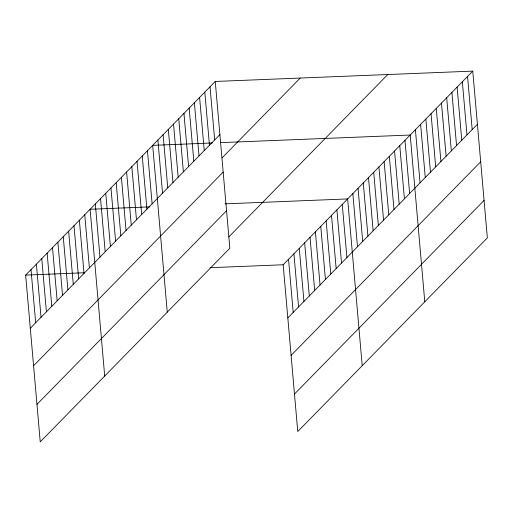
<?xml version="1.0" encoding="UTF-8"?>
<svg xmlns="http://www.w3.org/2000/svg" width="513" height="513" viewBox="0 0 513 513"><rect width="100%" height="100%" fill="white"/><g stroke="black" fill="none" stroke-linecap="round" stroke-linejoin="round"><path stroke-width="0.77" d="M215.242 81.464L229.83 248.234L40.238 441.879L25.65 275.109L215.242 81.464L472.762 71.121L487.35 237.891L297.758 431.536L283.17 264.766L472.762 71.121M30.299 328.256L219.891 134.611M222.014 157.927L300.22 78.053M33.582 365.75L223.168 172.105M36.962 404.385L226.547 210.74M228.804 236.903L387.777 74.532M287.819 317.913L477.411 124.268M291.102 355.413L480.687 161.762M294.481 394.042L484.067 200.397M212.478 142.967L152.675 145.365L167.264 312.135M220.346 142.646L410.195 135.022L424.783 301.791M149.911 206.867L90.108 209.272L104.703 376.042M225.124 203.847L347.628 198.929L362.223 365.698M25.65 275.109L84.664 272.736M209.99 267.703L283.17 264.766M467.548 76.443L472.197 129.597M462.335 81.772L466.984 134.919M457.121 87.095L461.771 140.241M451.902 92.423L456.557 145.57M446.688 97.746L451.344 150.893M441.475 103.075L446.124 156.221M436.262 108.397L440.911 161.544M431.048 113.726L435.697 166.872M425.835 119.048L430.484 172.195M420.622 124.377L425.271 177.524M415.408 129.699L420.057 182.846M404.981 140.35L409.63 193.497M399.768 145.673L404.417 198.82M394.555 151.002L399.204 204.148M389.341 156.324L393.99 209.471M384.128 161.653L388.777 214.8M378.915 166.975L383.564 220.122M373.701 172.304L378.35 225.451M368.488 177.626L373.137 230.773M363.275 182.949L367.924 236.102M358.061 188.277L362.71 241.424M352.841 193.6L357.497 246.747M342.261 204.411L346.91 257.564M336.887 209.9L341.536 263.047M331.513 215.389L336.162 268.536M326.146 220.872L330.795 274.019M320.772 226.361L325.422 279.508M315.399 231.844L320.048 284.997M310.032 237.333L314.681 290.48M304.658 242.822L309.307 295.969M299.284 248.305L303.933 301.452M293.917 253.794L298.566 306.941M288.543 259.283L293.192 312.43M210.022 86.787L214.678 139.934M204.809 92.116L209.464 145.262M199.595 97.438L204.251 150.585M194.382 102.767L199.031 155.914M189.169 108.089L193.818 161.236M183.955 113.418L188.604 166.565M178.742 118.74L183.391 171.887M173.529 124.063L178.178 177.216M168.315 129.391L172.964 182.538M163.102 134.714L167.751 187.861M157.889 140.043L162.538 193.189M147.462 150.694L152.111 203.841M142.248 156.016L146.898 209.163M137.035 161.345L141.684 214.492M131.822 166.667L136.471 219.814M126.608 171.99L131.257 225.143M121.395 177.318L126.044 230.465M116.182 182.641L120.831 235.788M110.962 187.97L115.617 241.116M105.749 193.292L110.404 246.439M100.535 198.621L105.191 251.768M95.322 203.943L99.971 257.09M84.741 214.755L89.39 267.901M79.368 220.244L84.017 273.391M73.994 225.726L78.643 278.88M68.627 231.216L73.276 284.362M63.253 236.705L67.902 289.851M57.879 242.187L62.528 295.334M52.506 247.676L57.161 300.823M47.138 253.166L51.787 306.312M41.765 258.648L46.414 311.795M36.391 264.137L41.04 317.284M31.024 269.62L35.673 322.767"/></g></svg>
